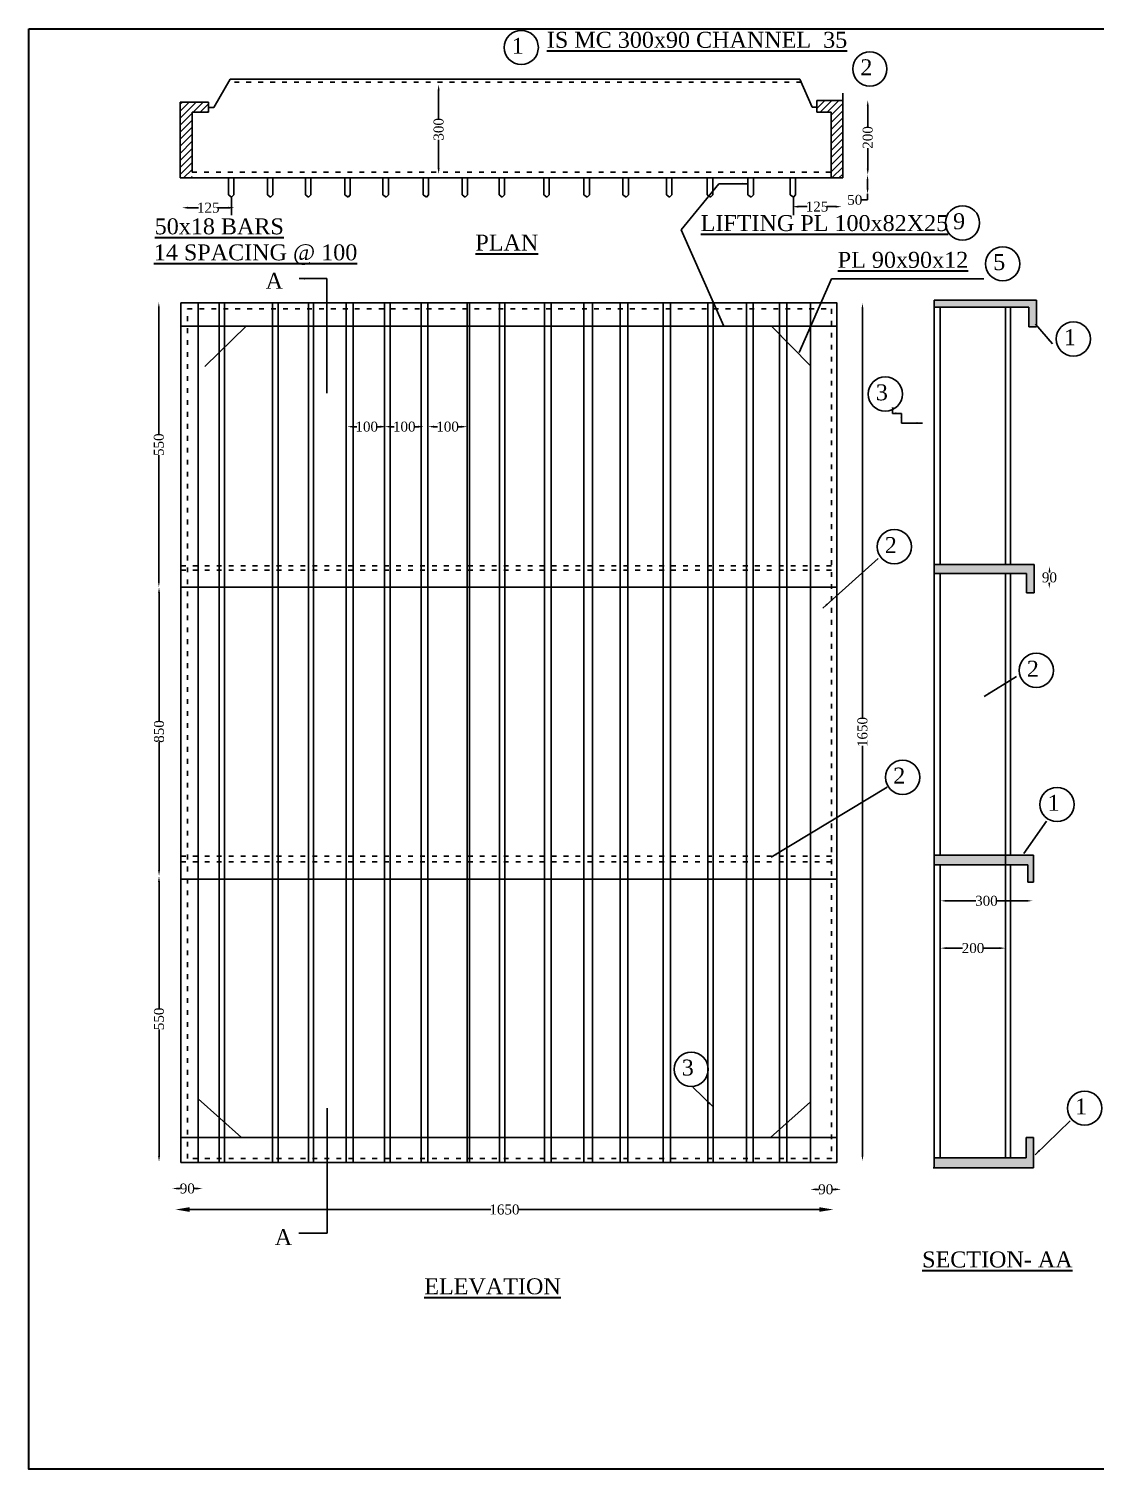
# Model space of a CAD drawing. Header units: millimetres. Extents: x 63 to 5410, y 42 to 3654.
# Drawn here: x 63 to 2738, y 42 to 3654 of the extents above; entities that cross this region are included whole.
import ezdxf

# ---------------------------------------------------------------- set-up
doc = ezdxf.new("R2010")
doc.units = ezdxf.units.MM
doc.header["$MEASUREMENT"] = 0
doc.header["$PDMODE"] = 66
doc.header["$PDSIZE"] = 170
doc.linetypes.add('ACAD_ISO03W100', pattern=[30, 12, -18])
for name, color, linetype in [('DIM', 5, 'Continuous'), ('DOT LINE', 3, 'ACAD_ISO03W100'), ('DWG. LINE', 1, 'Continuous'), ('HATCH', 2, 'Continuous'), ('TEXT', 7, 'Continuous')]:
    doc.layers.add(name, color=color, linetype=linetype)
doc.layers.add('TITLE', color=7, linetype='Continuous', lineweight=30)
doc.styles.get("Standard").update_dxf_attribs({"font": 'times.ttf', "height": 25})
doc.dimstyles.get("Standard").update_dxf_attribs({"dimtxt": 25, "dimasz": 15, "dimexe": 0.18, "dimexo": 0.0625, "dimgap": 0.09, "dimtad": 0, "dimtih": 1, "dimtoh": 1, "dimdec": 1, "dimzin": 0, "dimdsep": 46, "dimtxsty": 'Standard', "dimcen": 0.09, "dimse1": 1, "dimse2": 1, "dimclrd": 5, "dimclre": 5, "dimclrt": 4, "dimadec": 0, "dimazin": 0, "dimtfac": 1, "dimtdec": 1, "dimtofl": 0, "dimtmove": 0, "dimatfit": 3, "dimfxl": 0, "dimtolj": 1, "dimtzin": 0, "dimarcsym": 0})

# ---------------------------------------------------------------- blocks, each defined once
blk = doc.blocks.new('*D2')
at = {"layer": 'Defpoints', "color": 0}
for p in [(430.9, 714.7), (2080.9, 714.7), (2080.9, 692.9)]:
    blk.add_point(p, dxfattribs=at)
at = {"layer": 'DIM', "color": 5, "lineweight": -2}
for p, q in [((465.9, 692.9), (1221.8, 692.9)), ((2045.9, 692.9), (1290.1, 692.9))]:
    blk.add_line(p, q, dxfattribs=at)
at = {"layer": 'DIM', "color": 5}
for points in [[(465.9, 698.8), (465.9, 687.1), (430.9, 692.9)], [(2045.9, 698.8), (2045.9, 687.1), (2080.9, 692.9)]]:
    blk.add_solid(points, dxfattribs=at)
at = {"layer": 'DIM', "color": 4, "insert": (1255.9, 692.9), "char_height": 25, "attachment_point": 5}
blk.add_mtext('\\A1;1650', dxfattribs=at)
blk = doc.blocks.new('*D3')
at = {"layer": 'Defpoints', "color": 0}
for p in [(1064.1, 2656), (1162.6, 2656), (1162.6, 2656)]:
    blk.add_point(p, dxfattribs=at)
at = {"layer": 'DIM', "color": 5, "lineweight": -2}
for p, q in [((1079.1, 2656), (1088.4, 2656)), ((1147.6, 2656), (1138.3, 2656))]:
    blk.add_line(p, q, dxfattribs=at)
at = {"layer": 'DIM', "color": 5}
for points in [[(1079.1, 2658.5), (1079.1, 2653.5), (1064.1, 2656)], [(1147.6, 2658.5), (1147.6, 2653.5), (1162.6, 2656)]]:
    blk.add_solid(points, dxfattribs=at)
at = {"layer": 'DIM', "color": 4, "insert": (1113.4, 2656), "char_height": 25, "attachment_point": 5}
blk.add_mtext('\\A1;100', dxfattribs=at)
blk = doc.blocks.new('*D4')
at = {"layer": 'Defpoints', "color": 0}
for p in [(955.4, 2656), (1053.8, 2656), (1053.8, 2656)]:
    blk.add_point(p, dxfattribs=at)
at = {"layer": 'DIM', "color": 5, "lineweight": -2}
for p, q in [((970.4, 2656), (979.6, 2656)), ((1038.8, 2656), (1029.5, 2656))]:
    blk.add_line(p, q, dxfattribs=at)
at = {"layer": 'DIM', "color": 5}
for points in [[(970.4, 2658.5), (970.4, 2653.5), (955.4, 2656)], [(1038.8, 2658.5), (1038.8, 2653.5), (1053.8, 2656)]]:
    blk.add_solid(points, dxfattribs=at)
at = {"layer": 'DIM', "color": 4, "insert": (1004.6, 2656), "char_height": 25, "attachment_point": 5}
blk.add_mtext('\\A1;100', dxfattribs=at)
blk = doc.blocks.new('*D5')
at = {"layer": 'Defpoints', "color": 0}
for p in [(861.3, 2656), (959.8, 2656), (959.8, 2656)]:
    blk.add_point(p, dxfattribs=at)
at = {"layer": 'DIM', "color": 5, "lineweight": -2}
for p, q in [((876.3, 2656), (885.6, 2656)), ((944.8, 2656), (935.5, 2656))]:
    blk.add_line(p, q, dxfattribs=at)
at = {"layer": 'DIM', "color": 5}
for points in [[(876.3, 2658.5), (876.3, 2653.5), (861.3, 2656)], [(944.8, 2658.5), (944.8, 2653.5), (959.8, 2656)]]:
    blk.add_solid(points, dxfattribs=at)
at = {"layer": 'DIM', "color": 4, "insert": (910.5, 2656), "char_height": 25, "attachment_point": 5}
blk.add_mtext('\\A1;100', dxfattribs=at)
blk = doc.blocks.new('*D6')
at = {"layer": 'Defpoints', "color": 0}
for p in [(378, 2967.9), (378, 2253.6), (389, 2253.6)]:
    blk.add_point(p, dxfattribs=at)
at = {"layer": 'DIM', "color": 5, "lineweight": -2}
for p, q in [((389, 2952.9), (389, 2637)), ((389, 2268.6), (389, 2584.5))]:
    blk.add_line(p, q, dxfattribs=at)
at = {"layer": 'DIM', "color": 5}
for points in [[(386.5, 2952.9), (391.5, 2952.9), (389, 2967.9)], [(386.5, 2268.6), (391.5, 2268.6), (389, 2253.6)]]:
    blk.add_solid(points, dxfattribs=at)
at = {"layer": 'DIM', "color": 4, "insert": (389, 2610.8), "char_height": 25, "attachment_point": 5, "rotation": 90}
blk.add_mtext('\\A1;550', dxfattribs=at)
blk = doc.blocks.new('*D7')
at = {"layer": 'Defpoints', "color": 0}
for p in [(389, 2253.6), (389, 1529.5), (389.5, 1529.5)]:
    blk.add_point(p, dxfattribs=at)
at = {"layer": 'DIM', "color": 5, "lineweight": -2}
for p, q in [((389.5, 2238.6), (389.5, 1917.6)), ((389.5, 1544.5), (389.5, 1865.6))]:
    blk.add_line(p, q, dxfattribs=at)
at = {"layer": 'DIM', "color": 5}
for points in [[(387, 2238.6), (392, 2238.6), (389.5, 2253.6)], [(387, 1544.5), (392, 1544.5), (389.5, 1529.5)]]:
    blk.add_solid(points, dxfattribs=at)
at = {"layer": 'DIM', "color": 4, "insert": (389.5, 1891.6), "char_height": 25, "attachment_point": 5, "rotation": 90}
blk.add_mtext('\\A1;850', dxfattribs=at)
blk = doc.blocks.new('*D8')
at = {"layer": 'Defpoints', "color": 0}
for p in [(389, 1529.5), (389, 812.4), (389.4, 812.4)]:
    blk.add_point(p, dxfattribs=at)
at = {"layer": 'DIM', "color": 5, "lineweight": -2}
for p, q in [((389.4, 1514.5), (389.4, 1197.2)), ((389.4, 827.4), (389.4, 1144.7))]:
    blk.add_line(p, q, dxfattribs=at)
at = {"layer": 'DIM', "color": 5}
for points in [[(386.9, 1514.5), (391.9, 1514.5), (389.4, 1529.5)], [(386.9, 827.4), (391.9, 827.4), (389.4, 812.4)]]:
    blk.add_solid(points, dxfattribs=at)
at = {"layer": 'DIM', "color": 4, "insert": (389.4, 1171), "char_height": 25, "attachment_point": 5, "rotation": 90}
blk.add_mtext('\\A1;550', dxfattribs=at)
blk = doc.blocks.new('*D9')
at = {"layer": 'Defpoints', "color": 0}
for p in [(422.7, 746), (498.2, 746), (498.2, 745.6)]:
    blk.add_point(p, dxfattribs=at)
at = {"layer": 'DIM', "color": 5, "lineweight": -2}
for p, q in [((437.7, 745.6), (443.3, 745.6)), ((483.2, 745.6), (477.6, 745.6))]:
    blk.add_line(p, q, dxfattribs=at)
at = {"layer": 'DIM', "color": 5}
for points in [[(437.7, 748.1), (437.7, 743.1), (422.7, 745.6)], [(483.2, 748.1), (483.2, 743.1), (498.2, 745.6)]]:
    blk.add_solid(points, dxfattribs=at)
at = {"layer": 'DIM', "color": 4, "insert": (460.4, 745.6), "char_height": 25, "attachment_point": 5}
blk.add_mtext('\\A1;90', dxfattribs=at)
blk = doc.blocks.new('*D10')
at = {"layer": 'Defpoints', "color": 0}
for p in [(2023.4, 741.6), (2100.5, 743.5), (2100.5, 741.6)]:
    blk.add_point(p, dxfattribs=at)
at = {"layer": 'DIM', "color": 5, "lineweight": -2}
for p, q in [((2038.4, 743.5), (2044.8, 743.5)), ((2085.5, 743.5), (2079.1, 743.5))]:
    blk.add_line(p, q, dxfattribs=at)
at = {"layer": 'DIM', "color": 5}
for points in [[(2038.4, 746), (2038.4, 741), (2023.4, 743.5)], [(2085.5, 746), (2085.5, 741), (2100.5, 743.5)]]:
    blk.add_solid(points, dxfattribs=at)
at = {"layer": 'DIM', "color": 4, "insert": (2062, 743.5), "char_height": 25, "attachment_point": 5}
blk.add_mtext('\\A1;90', dxfattribs=at)
blk = doc.blocks.new('*D11')
at = {"layer": 'Defpoints', "color": 0}
for p in [(2350.2, 1465.1), (2580.1, 1467), (2580.1, 1465.1)]:
    blk.add_point(p, dxfattribs=at)
at = {"layer": 'DIM', "color": 5, "lineweight": -2}
for p, q in [((2365.2, 1467), (2438.8, 1467)), ((2565.1, 1467), (2491.5, 1467))]:
    blk.add_line(p, q, dxfattribs=at)
at = {"layer": 'DIM', "color": 5}
for points in [[(2365.2, 1469.5), (2365.2, 1464.5), (2350.2, 1467)], [(2565.1, 1469.5), (2565.1, 1464.5), (2580.1, 1467)]]:
    blk.add_solid(points, dxfattribs=at)
at = {"layer": 'DIM', "color": 4, "insert": (2465.2, 1467), "char_height": 25, "attachment_point": 5}
blk.add_mtext('\\A1;300', dxfattribs=at)
blk = doc.blocks.new('*D12')
at = {"layer": 'Defpoints', "color": 0}
for p in [(2350.2, 1346.5), (2512.8, 1348.4), (2512.8, 1346.5)]:
    blk.add_point(p, dxfattribs=at)
at = {"layer": 'DIM', "color": 5, "lineweight": -2}
for p, q in [((2365.2, 1348.4), (2404.8, 1348.4)), ((2497.8, 1348.4), (2458.2, 1348.4))]:
    blk.add_line(p, q, dxfattribs=at)
at = {"layer": 'DIM', "color": 5}
for points in [[(2365.2, 1350.9), (2365.2, 1345.9), (2350.2, 1348.4)], [(2497.8, 1350.9), (2497.8, 1345.9), (2512.8, 1348.4)]]:
    blk.add_solid(points, dxfattribs=at)
at = {"layer": 'DIM', "color": 4, "insert": (2431.5, 1348.4), "char_height": 25, "attachment_point": 5}
blk.add_mtext('\\A1;200', dxfattribs=at)
blk = doc.blocks.new('*D13')
at = {"layer": 'Defpoints', "color": 0}
for p in [(2154.2, 2965.8), (2158.5, 2965.8), (2158.5, 814.7)]:
    blk.add_point(p, dxfattribs=at)
at = {"layer": 'DIM', "color": 5, "lineweight": -2}
for p, q in [((2154.2, 2950.8), (2154.2, 1924.4)), ((2154.2, 829.7), (2154.2, 1856.1))]:
    blk.add_line(p, q, dxfattribs=at)
at = {"layer": 'DIM', "color": 5}
for points in [[(2151.7, 2950.8), (2156.7, 2950.8), (2154.2, 2965.8)], [(2151.7, 829.7), (2156.7, 829.7), (2154.2, 814.7)]]:
    blk.add_solid(points, dxfattribs=at)
at = {"layer": 'DIM', "color": 4, "insert": (2154.2, 1890.3), "char_height": 25, "attachment_point": 5, "rotation": 90}
blk.add_mtext('\\A1;1650', dxfattribs=at)
blk = doc.blocks.new('*D14')
at = {"layer": 'Defpoints', "color": 0}
for p in [(447.1, 3209.4), (578.6, 3209.4), (578.6, 3205)]:
    blk.add_point(p, dxfattribs=at)
at = {"layer": 'DIM', "color": 5, "lineweight": -2}
for p, q in [((462.1, 3205), (488.5, 3205)), ((563.6, 3205), (537.3, 3205))]:
    blk.add_line(p, q, dxfattribs=at)
at = {"layer": 'DIM', "color": 5}
for points in [[(462.1, 3207.5), (462.1, 3202.5), (447.1, 3205)], [(563.6, 3207.5), (563.6, 3202.5), (578.6, 3205)]]:
    blk.add_solid(points, dxfattribs=at)
at = {"layer": 'DIM', "color": 4, "insert": (512.9, 3205), "char_height": 25, "attachment_point": 5}
blk.add_mtext('\\A1;125', dxfattribs=at)
blk = doc.blocks.new('*D15')
at = {"layer": 'Defpoints', "color": 0}
for p in [(1090.9, 3514.2), (1093.9, 3514.2), (1093.9, 3289.1)]:
    blk.add_point(p, dxfattribs=at)
at = {"layer": 'DIM', "color": 5, "lineweight": -2}
for p, q in [((1090.9, 3499.2), (1090.9, 3428)), ((1090.9, 3304.1), (1090.9, 3375.3))]:
    blk.add_line(p, q, dxfattribs=at)
at = {"layer": 'DIM', "color": 5}
for points in [[(1088.4, 3499.2), (1093.4, 3499.2), (1090.9, 3514.2)], [(1088.4, 3304.1), (1093.4, 3304.1), (1090.9, 3289.1)]]:
    blk.add_solid(points, dxfattribs=at)
at = {"layer": 'DIM', "color": 4, "insert": (1090.9, 3401.6), "char_height": 25, "attachment_point": 5, "rotation": 90}
blk.add_mtext('\\A1;300', dxfattribs=at)
blk = doc.blocks.new('*D16')
at = {"layer": 'Defpoints', "color": 0}
for p in [(2167.4, 3474.8), (2167.4, 3474.8), (2167.4, 3287.7)]:
    blk.add_point(p, dxfattribs=at)
at = {"layer": 'DIM', "color": 5, "lineweight": -2}
for p, q in [((2167.4, 3459.8), (2167.4, 3408)), ((2167.4, 3302.7), (2167.4, 3354.6))]:
    blk.add_line(p, q, dxfattribs=at)
at = {"layer": 'DIM', "color": 5}
for points in [[(2164.9, 3459.8), (2169.9, 3459.8), (2167.4, 3474.8)], [(2164.9, 3302.7), (2169.9, 3302.7), (2167.4, 3287.7)]]:
    blk.add_solid(points, dxfattribs=at)
at = {"layer": 'DIM', "color": 4, "insert": (2167.4, 3381.3), "char_height": 25, "attachment_point": 5, "rotation": 90}
blk.add_mtext('\\A1;200', dxfattribs=at)
blk = doc.blocks.new('*D17')
at = {"layer": 'Defpoints', "color": 0}
for p in [(2168.7, 3287.7), (2166.9, 3239.6), (2168.7, 3239.6)]:
    blk.add_point(p, dxfattribs=at)
at = {"layer": 'DIM', "color": 5, "lineweight": -2}
for p, q in [((2166.9, 3272.7), (2166.9, 3254.6)), ((2166.9, 3224.6), (2151.9, 3224.6)), ((2166.9, 3239.6), (2166.9, 3224.6))]:
    blk.add_line(p, q, dxfattribs=at)
at = {"layer": 'DIM', "color": 5}
for points in [[(2164.4, 3272.7), (2169.4, 3272.7), (2166.9, 3287.7)], [(2164.4, 3254.6), (2169.4, 3254.6), (2166.9, 3239.6)]]:
    blk.add_solid(points, dxfattribs=at)
at = {"layer": 'DIM', "color": 4, "insert": (2134.9, 3224.6), "char_height": 25, "attachment_point": 5}
blk.add_mtext('\\A1;50', dxfattribs=at)
blk = doc.blocks.new('*D18')
at = {"layer": 'Defpoints', "color": 0}
for p in [(1978.6, 3213.2), (1978.6, 3207.7), (2101.7, 3213.2)]:
    blk.add_point(p, dxfattribs=at)
at = {"layer": 'DIM', "color": 5, "lineweight": -2}
for p, q in [((1993.6, 3207.7), (2015.7, 3207.7)), ((2086.7, 3207.7), (2064.5, 3207.7))]:
    blk.add_line(p, q, dxfattribs=at)
at = {"layer": 'DIM', "color": 5}
for points in [[(1993.6, 3210.2), (1993.6, 3205.2), (1978.6, 3207.7)], [(2086.7, 3210.2), (2086.7, 3205.2), (2101.7, 3207.7)]]:
    blk.add_solid(points, dxfattribs=at)
at = {"layer": 'DIM', "color": 4, "insert": (2040.1, 3207.7), "char_height": 25, "attachment_point": 5}
blk.add_mtext('\\A1;125', dxfattribs=at)
blk = doc.blocks.new('*D19')
at = {"layer": 'Defpoints', "color": 0}
for p in [(2623.6, 2305.9), (2622.7, 2249.9), (2622.7, 2249.9)]:
    blk.add_point(p, dxfattribs=at)
at = {"layer": 'DIM', "color": 5, "lineweight": -2}
for p, q in [((2623.4, 2290.9), (2623.4, 2290.7)), ((2622.9, 2264.9), (2622.9, 2265))]:
    blk.add_line(p, q, dxfattribs=at)
at = {"layer": 'DIM', "color": 5}
for points in [[(2620.9, 2290.9), (2625.9, 2290.8), (2623.6, 2305.9)], [(2620.4, 2264.9), (2625.4, 2264.9), (2622.7, 2249.9)]]:
    blk.add_solid(points, dxfattribs=at)
at = {"layer": 'DIM', "color": 4, "insert": (2623.2, 2277.9), "char_height": 25, "attachment_point": 5}
blk.add_mtext('\\A1;90', dxfattribs=at)

msp = doc.modelspace()

# ---------------------------------------------------------------- hatches: boundary and pattern name
at = {"layer": 'HATCH'}
h = msp.add_hatch(dxfattribs=at)
h.set_pattern_fill('ANSI31', color=256, scale=100, style=0)
h.paths.add_polyline_path([(472.39, 3444.91), (513.38, 3444.91), (513.38, 3469.96), (442.28, 3469.96), (442.28, 3279.67), (472.39, 3279.67), (472.39, 3293.88)])
h = msp.add_hatch(dxfattribs=at)
h.set_pattern_fill('ANSI31', color=256, scale=100, style=0)
h.paths.add_polyline_path([(2104.83, 3474.03), (2039.97, 3474.03), (2039.97, 3457.43), (2039.97, 3444.51), (2075.55, 3444.51), (2075.55, 3293.88), (2075.55, 3279.67), (2104.83, 3279.67)])
for points in [[(2590.5, 2973.5), (2334.02, 2973.5), (2334.02, 2955.55), (2571.96, 2955.55), (2571.96, 2906.43), (2590.5, 2906.43)], [(2585.28, 2310.38), (2334.02, 2310.38), (2334.02, 2287.69), (2367.81, 2287.69), (2566.03, 2287.69), (2566.03, 2239.53), (2585.28, 2239.53)], [(2583.18, 1581.66), (2513.25, 1581.66), (2513.25, 1557.22), (2569.04, 1557.22), (2569.04, 1513.77), (2583.18, 1513.77)], [(2583.39, 873.53), (2564.44, 873.53), (2564.44, 822.96), (2334.02, 822.96), (2334.02, 797.19), (2583.39, 797.19)]]:
    msp.add_hatch(color=256, dxfattribs=at).paths.add_polyline_path(points)
h = msp.add_hatch(color=256, dxfattribs=at)
h.paths.add_polyline_path([(2513.25, 1581.66), (2334.02, 1581.66), (2334.02, 1557.22), (2513.25, 1557.22)])
h.paths.add_polyline_path([(2583.18, 1581.66), (2525.7, 1581.66), (2525.7, 1557.22), (2569.04, 1557.22), (2569.04, 1513.77), (2583.18, 1513.77)])

# ---------------------------------------------------------------- linework, layer by layer
at = {"layer": 'DOT LINE'}
for p, q in [((2000.4, 3519.6), (563.71, 3519.6)), ((472.39, 3293.88), (2072.16, 3293.88)), ((444.34, 2307.36), (2089.91, 2307.36)), ((444.34, 2296.54), (2089.91, 2296.54)), ((444.34, 1578.72), (2089.91, 1578.72)), ((444.34, 1564.83), (2089.91, 1564.83))]:
    msp.add_line(p, q, dxfattribs=at)
msp.add_lwpolyline([(460.78, 2951.33), (2076.52, 2951.33), (2076.52, 820.84), (460.78, 820.84)], close=True, dxfattribs=at)
at = {"layer": 'DWG. LINE'}
for p, q in [((527.12, 3456.65), (568.12, 3527.18)), ((568.12, 3527.18), (1997.02, 3527.18)), ((1997.02, 3527.18), (2028.11, 3457.43)), ((442.28, 3279.67), (442.28, 3469.96)), ((442.28, 3469.96), (513.38, 3469.96)), ((513.38, 3469.96), (513.38, 3444.91)), ((2039.97, 3457.43), (2039.97, 3474.03)), ((2039.97, 3474.03), (2105.04, 3474.03)), ((2104.83, 3474.03), (2104.83, 3279.67)), ((2105.04, 3474.03), (2105.04, 3492.28)), ((513.38, 3444.91), (472.39, 3444.91)), ((472.39, 3444.91), (472.39, 3293.88)), ((527.12, 3456.65), (513.38, 3456.65)), ((2028.11, 3457.43), (2039.97, 3457.43)), ((2039.97, 3457.43), (2039.97, 3444.51)), ((2075.55, 3444.51), (2039.97, 3444.51)), ((2075.55, 3293.88), (2075.55, 3444.51)), ((2104.83, 3279.67), (442.28, 3279.67)), ((563.34, 3279.67), (563.34, 3237.75)), ((576.93, 3279.67), (576.93, 3237.75)), ((661.24, 3279.67), (661.24, 3237.75)), ((674.83, 3279.67), (674.83, 3237.75)), ((756.51, 3279.67), (756.51, 3237.75)), ((770.1, 3279.67), (770.1, 3237.75)), ((855.66, 3279.67), (855.66, 3237.75)), ((869.25, 3279.67), (869.25, 3237.75)), ((951.22, 3279.67), (951.22, 3237.75)), ((964.81, 3279.67), (964.81, 3237.75)), ((1052.27, 3279.67), (1052.27, 3237.75)), ((1065.86, 3279.67), (1065.86, 3237.75)), ((1149.74, 3279.67), (1149.74, 3237.75)), ((1163.33, 3279.67), (1163.33, 3237.75)), ((1242.43, 3279.67), (1242.43, 3237.75)), ((1256.02, 3279.67), (1256.02, 3237.75)), ((1354.76, 3279.67), (1354.76, 3237.75)), ((1368.35, 3279.67), (1368.35, 3237.75)), ((1455.44, 3279.67), (1455.44, 3237.75)), ((1469.03, 3279.67), (1469.03, 3237.75)), ((1553.25, 3279.67), (1553.25, 3237.75)), ((1566.84, 3279.67), (1566.84, 3237.75)), ((1662.28, 3279.67), (1662.28, 3237.75)), ((1675.87, 3279.67), (1675.87, 3237.75)), ((1764.99, 3279.67), (1764.99, 3237.75)), ((1778.58, 3279.67), (1778.58, 3237.75)), ((1866.94, 3279.67), (1866.94, 3237.75)), ((1880.53, 3279.67), (1880.53, 3237.75)), ((1972.94, 3279.67), (1972.94, 3237.75)), ((1986.52, 3279.67), (1986.52, 3237.75)), ((563.34, 3237.75), (571.3, 3231.27)), ((576.93, 3237.75), (571.3, 3231.27)), ((571.35, 3231.33), (571.35, 3186.05)), ((661.24, 3237.75), (669.19, 3231.27)), ((674.83, 3237.75), (669.19, 3231.27)), ((756.51, 3237.75), (764.46, 3231.27)), ((770.1, 3237.75), (764.46, 3231.27)), ((855.66, 3237.75), (863.62, 3231.27)), ((869.25, 3237.75), (863.62, 3231.27)), ((951.22, 3237.75), (959.17, 3231.27)), ((964.81, 3237.75), (959.17, 3231.27)), ((1052.27, 3237.75), (1060.23, 3231.27)), ((1065.86, 3237.75), (1060.23, 3231.27)), ((1149.74, 3237.75), (1157.69, 3231.27)), ((1163.33, 3237.75), (1157.69, 3231.27)), ((1242.43, 3237.75), (1250.39, 3231.27)), ((1256.02, 3237.75), (1250.39, 3231.27)), ((1354.76, 3237.75), (1362.72, 3231.27)), ((1368.35, 3237.75), (1362.72, 3231.27)), ((1455.44, 3237.75), (1463.39, 3231.27)), ((1469.03, 3237.75), (1463.39, 3231.27)), ((1553.25, 3237.75), (1561.21, 3231.27)), ((1566.84, 3237.75), (1561.21, 3231.27)), ((1662.28, 3237.75), (1670.24, 3231.27)), ((1675.87, 3237.75), (1670.24, 3231.27)), ((1764.99, 3237.75), (1772.94, 3231.27)), ((1778.58, 3237.75), (1772.94, 3231.27)), ((1866.94, 3237.75), (1874.9, 3231.27)), ((1880.53, 3237.75), (1874.9, 3231.27)), ((1972.94, 3237.75), (1980.89, 3231.27)), ((1986.52, 3237.75), (1980.89, 3231.27)), ((1980.94, 3231.33), (1980.94, 3186.05)), ((487.52, 2966.43), (487.52, 811.11)), ((540.18, 2966.43), (540.18, 811.11)), ((553.91, 2966.43), (553.91, 811.11)), ((673.7, 2966.43), (673.7, 811.11)), ((688.2, 2966.43), (688.2, 811.11)), ((764.05, 2966.43), (764.05, 811.11)), ((777.02, 2966.43), (777.02, 811.11)), ((858.66, 2966.43), (858.66, 811.11)), ((876.21, 2966.43), (876.21, 811.11)), ((954.8, 2966.43), (954.8, 811.11)), ((969.3, 2966.43), (969.3, 811.11)), ((1047.36, 2966.43), (1047.36, 811.11)), ((1064.15, 2966.43), (1064.15, 811.11)), ((1162.58, 2966.43), (1162.58, 811.11)), ((1168.68, 2966.43), (1168.68, 811.11)), ((1243.46, 2966.43), (1243.46, 811.11)), ((1257.19, 2966.43), (1257.19, 811.11)), ((1356.88, 2966.43), (1356.88, 811.11)), ((1372.9, 2966.43), (1372.9, 811.11)), ((1455.31, 2966.43), (1455.31, 811.11)), ((1476.67, 2966.43), (1476.67, 811.11)), ((1546.1, 2966.43), (1546.1, 811.11)), ((1565.18, 2966.43), (1565.18, 811.11)), ((1654.45, 2966.43), (1654.45, 811.11)), ((1672.76, 2966.43), (1672.76, 811.11)), ((1766.19, 2966.43), (1766.19, 811.11)), ((1779.93, 2966.43), (1779.93, 811.11)), ((1863.1, 2966.43), (1863.1, 811.11)), ((1879.88, 2966.43), (1879.88, 811.11)), ((1946.26, 2966.43), (1946.26, 811.11)), ((1964.58, 2966.43), (1964.58, 811.11)), ((2024.09, 2966.43), (2024.09, 811.11)), ((2334.02, 2973.5), (2334.02, 797.19)), ((2334.02, 2973.5), (2590.5, 2973.5)), ((2590.5, 2973.5), (2590.5, 2906.43)), ((2571.96, 2955.55), (2334.02, 2955.55)), ((2348.81, 2955.55), (2348.81, 2310.38)), ((2513.25, 2955.55), (2513.25, 2310.38)), ((2525.7, 2955.55), (2525.7, 2310.38)), ((2571.96, 2906.43), (2571.96, 2955.55)), ((444.34, 2908.22), (2089.91, 2908.22)), ((504.31, 2806.69), (608.37, 2908.22)), ((1925.88, 2908.22), (2024.09, 2808.68)), ((2590.5, 2906.43), (2571.96, 2906.43)), ((2334.02, 2310.38), (2585.28, 2310.38)), ((2367.81, 2287.69), (2334.02, 2287.69)), ((2348.81, 2287.69), (2348.81, 1581.66)), ((2566.03, 2287.69), (2367.81, 2287.69)), ((2513.25, 2287.69), (2513.25, 822.96)), ((2525.7, 2287.69), (2525.7, 1581.66)), ((2566.03, 2239.53), (2566.03, 2287.69)), ((2585.28, 2310.38), (2585.28, 2239.53)), ((444.34, 2253.37), (2089.91, 2253.37)), ((2585.28, 2239.53), (2566.03, 2239.53)), ((2334.02, 1581.66), (2583.18, 1581.66)), ((2569.04, 1557.22), (2334.02, 1557.22)), ((2348.81, 1557.22), (2348.81, 822.96)), ((2525.7, 1557.22), (2525.7, 822.96)), ((2569.04, 1513.77), (2569.04, 1557.22)), ((2583.18, 1581.66), (2583.18, 1513.77)), ((444.34, 1521.33), (2089.91, 1521.33)), ((2583.18, 1513.77), (2569.04, 1513.77)), ((487.52, 970.91), (596.12, 873.18)), ((1923.8, 873.18), (2024.09, 962.91)), ((2089.91, 873.18), (444.34, 873.18)), ((2564.44, 822.96), (2564.44, 873.53)), ((2564.44, 873.53), (2583.39, 873.53)), ((2583.39, 873.53), (2583.39, 797.19)), ((2583.39, 797.19), (2331.84, 797.19)), ((2334.02, 822.96), (2564.44, 822.96))]:
    msp.add_line(p, q, dxfattribs=at)
msp.add_lwpolyline([(444.34, 2966.43), (2089.91, 2966.43), (2089.91, 811.11), (444.34, 811.11)], close=True, dxfattribs=at)
for centre in [(1298.12, 3606.9), (2172.65, 3552.93), (2405.17, 3166.98), (2505.95, 3064.43), (2683.25, 2876.09), (2211.49, 2737.87), (2233.9, 2354.97), (2590.24, 2044.87), (2255, 1776.82), (2642.39, 1708.52), (1724.51, 1044.7), (2711.39, 947.22)]:
    msp.add_circle(centre, 42.93, dxfattribs=at)
at = {"layer": 'TEXT'}
for p, q in [((2072.16, 3293.88), (2075.55, 3293.88)), ((2075.55, 3293.88), (2075.55, 3279.67))]:
    msp.add_line(p, q, dxfattribs=at)
at = {"layer": 'TITLE'}
msp.add_lwpolyline([(62.72, 3653.69), (5406.31, 3653.69), (5406.31, 41.82), (62.72, 41.82)], close=True, dxfattribs=at)

# ---------------------------------------------------------------- texts
at = {"layer": 'TEXT'}
for s, p in [('1', (1274.39, 3591.15)), ('2', (2148.92, 3537.18)), ('9', (2381.44, 3151.24)), ('5', (2482.22, 3048.68)), ('A', (656.82, 3001.67)), ('1', (2659.52, 2860.35)), ('3', (2187.76, 2722.12)), ('2', (2210.17, 2339.23)), ('2', (2566.51, 2029.13)), ('2', (2231.27, 1761.08)), ('1', (2618.66, 1692.78)), ('3', (1700.78, 1028.96)), ('1', (2687.66, 931.47)), ('A', (679.82, 603.6))]:
    msp.add_text(s, height=40, dxfattribs=at).set_placement(p)
at = {"layer": 'TITLE'}
for s, p in [('%%UIS MC 300x90 CHANNEL  35', (1362.44, 3606.12)), ('%%U50x18 BARS', (378.6, 3138.37)), ('%%ULIFTING PL 100x82X25', (1748.3, 3146.57)), ('%%U14 SPACING @ 100', (376.36, 3073.13)), ('%%UPLAN', (1183.19, 3097.62)), ('%%UPL 90x90x12', (2092.2, 3054.38)), ('%%USECTION- AA', (2303.88, 547.74)), ('%%UELEVATION', (1055.01, 480.48))]:
    msp.add_text(s, height=40, dxfattribs=at).set_placement(p)

# ---------------------------------------------------------------- dimensions: what is measured, and where the dimension line sits
at = {"layer": 'DIM'}
for p1, p2, distance, text, picture, middle in [((1093.88, 3289.11), (1093.88, 3514.17), 2.95, '300', '*D15', (1090.93, 3401.64)), ((2167.45, 3287.73), (2167.45, 3474.83), 0.02, '200', '*D16', (2167.42, 3381.28)), ((377.96, 2967.91), (377.96, 2253.62), 11.07, '550', '*D6', (389.03, 2610.77)), ((2158.51, 814.69), (2158.51, 2965.84), 4.34, '1650', '*D13', (2154.17, 1890.27)), ((389.03, 2253.62), (389.03, 1529.51), 0.5, '850', '*D7', (389.53, 1891.56)), ((389.03, 1529.51), (389.03, 812.4), 0.35, '550', '*D8', (389.38, 1170.95))]:
    dim = msp.add_aligned_dim(p1=p1, p2=p2, distance=distance, text=text, dimstyle='Standard', dxfattribs=at)
    dim.commit()
    dim.dimension.update_dxf_attribs({"geometry": picture, "text_midpoint": middle, "text_rotation": 90})
for p1, p2, distance, text, picture, middle in [((2168.74, 3287.73), (2168.74, 3239.63), -1.85, '50', '*D17', (2134.88, 3224.63)), ((447.14, 3209.38), (578.6, 3209.38), -4.38, '125', '*D14', (512.87, 3205.01)), ((2101.73, 3213.19), (1978.55, 3213.19), 5.47, '125', '*D18', (2040.14, 3207.72)), ((861.33, 2655.98), (959.76, 2655.98), 0, '100', '*D5', (910.55, 2655.98)), ((955.36, 2655.98), (1053.79, 2655.98), 0, '100', '*D4', (1004.57, 2655.98)), ((1064.15, 2655.98), (1162.58, 2655.98), 0, '100', '*D3', (1113.36, 2655.98)), ((2623.61, 2305.85), (2622.7, 2249.9), 0, '90', '*D19', (2623.16, 2277.88)), ((2350.18, 1465.1), (2580.14, 1465.1), 1.87, '300', '*D11', (2465.16, 1466.97)), ((2350.18, 1346.49), (2512.83, 1346.49), 1.87, '200', '*D12', (2431.51, 1348.36)), ((422.7, 746), (498.17, 746), -0.41, '90', '*D9', (460.43, 745.59)), ((2023.44, 741.59), (2100.47, 741.59), 1.88, '90', '*D10', (2061.96, 743.47))]:
    dim = msp.add_aligned_dim(p1=p1, p2=p2, distance=distance, text=text, dimstyle='Standard', dxfattribs=at)
    dim.commit()
    dim.dimension.update_dxf_attribs({"geometry": picture, "text_midpoint": middle})
dim = msp.add_aligned_dim(p1=(430.95, 714.66), p2=(2080.95, 714.66), distance=-21.73, text='1650', dimstyle='Standard', override={"dimasz": 35}, dxfattribs=at)
dim.commit()
dim.dimension.update_dxf_attribs({"geometry": '*D2', "text_midpoint": (1255.95, 692.93)})

# ---------------------------------------------------------------- leaders
for points in [[(1866.76, 3265.23), (1793.91, 3265.23), (1699.45, 3149.68)], [(1806.16, 2908.22), (1699.45, 3149.68)], [(740.67, 3027.26), (810.32, 3027.26), (810.32, 2739.65)], [(1995.19, 2842.18), (2076.6, 3026.51), (2458.77, 3026.51)], [(2630.93, 2863.4), (2587.95, 2912.86)], [(2229.91, 2689.41), (2229.91, 2698.34)], [(2251.88, 2689.41), (2247.6, 2689.41), (2229.74, 2689.41)], [(2251.88, 2665.16), (2251.88, 2689.41)], [(2304.95, 2665.16), (2251.88, 2665.16)], [(2054.66, 2200.94), (2193.9, 2325.42)], [(2459.78, 1979.74), (2540.6, 2029.57)], [(1925.45, 1576.26), (2216.36, 1751.77)], [(2559.37, 1585.89), (2615.87, 1666.94)], [(1779.93, 950.14), (1728.97, 999.92)], [(740.26, 633.65), (811.57, 633.65), (811.57, 947.15)], [(2587.27, 830.39), (2675.12, 915.53)]]:
    msp.add_leader(points, dimstyle='Standard', override={"dimgap": 0.09, "dimtad": 0}, dxfattribs=at)

doc.saveas('drawing.dxf')
